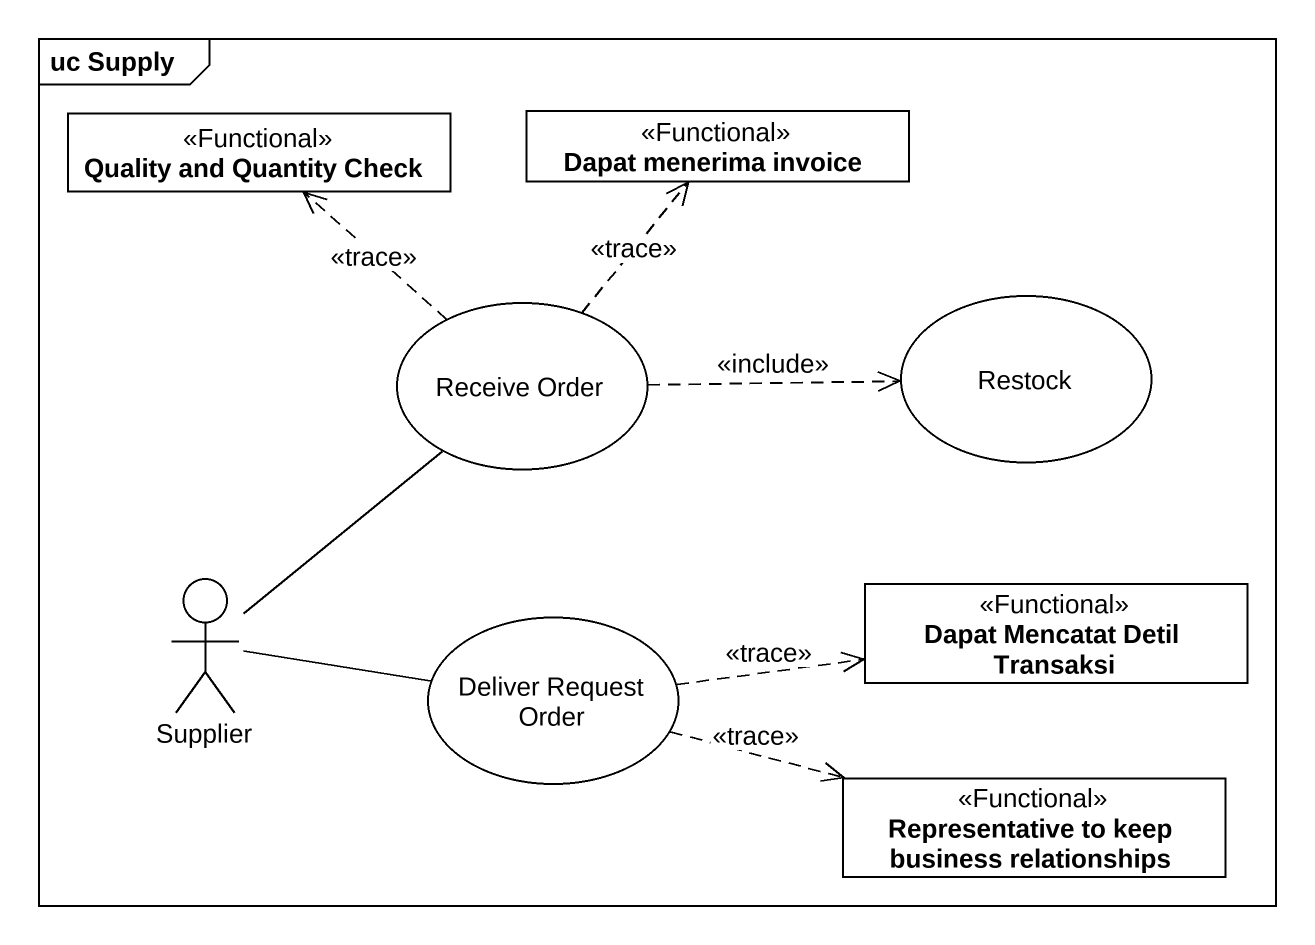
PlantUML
@startuml
mainframe uc Supply
allowmixing
hide circle
hide empty members
class "Quality and Quantity Check" as Quality_and_Quantity_Check <<Functional>>
class "Dapat menerima invoice" as Dapat_menerima_invoice <<Functional>>
usecase "Receive Order" as Receive_Order
usecase Restock
actor Supplier
usecase "Deliver Request Order" as Deliver_Request_Order
class "Dapat Mencatat Detil Transaksi" as Dapat_Mencatat_Detil <<Functional>>
class "Representative to keep business relationships" as Representative_to_keep <<Functional>>
Receive_Order .up.> Quality_and_Quantity_Check : <<trace>>
Receive_Order .up.> Dapat_menerima_invoice : <<trace>>
Receive_Order .right.> Restock : <<include>>
Supplier -up- Receive_Order
Supplier -right- Deliver_Request_Order
Deliver_Request_Order .right.> Dapat_Mencatat_Detil : <<trace>>
Deliver_Request_Order .right.> Representative_to_keep : <<trace>>
@enduml
